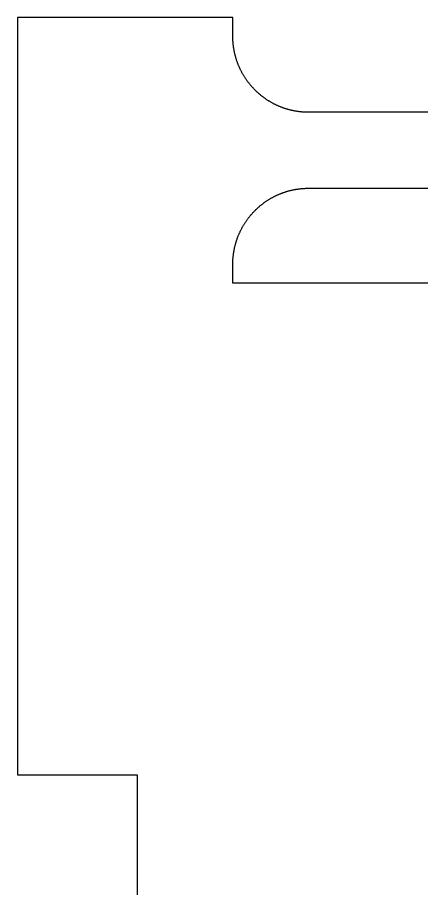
# Model space of a CAD drawing. Extents: x -13 to 42, y 40.2 to 95.3.
# Drawn here: x -13 to -2.36, y 72.3 to 95.25 of the extents above; entities that cross this region are included whole.
import ezdxf

# ---------------------------------------------------------------- set-up
doc = ezdxf.new("R2010")
doc.units = 0
doc.layers.get('0').update_dxf_attribs({"linetype": 'CONTINUOUS'})

msp = doc.modelspace()

# ---------------------------------------------------------------- linework, layer by layer
at = {"color": 7}
for points in [[(-7.328, 94.75), (-7.328, 95.25), (-13, 95.25), (-13, 75.3), (-9.85, 75.3), (-9.85, 60.2), (-13, 60.2), (-13, 47.25), (5.328, 47.25), (5.328, 46.75)], [(-7.288, 94.347), (-7.291, 94.363), (-7.294, 94.38), (-7.297, 94.396), (-7.3, 94.412), (-7.303, 94.429), (-7.305, 94.445), (-7.308, 94.462), (-7.31, 94.479), (-7.312, 94.495), (-7.314, 94.512), (-7.316, 94.529), (-7.318, 94.546), (-7.32, 94.562), (-7.321, 94.579), (-7.323, 94.596), (-7.324, 94.613), (-7.325, 94.63), (-7.326, 94.647), (-7.327, 94.664), (-7.327, 94.681), (-7.328, 94.698), (-7.328, 94.716), (-7.328, 94.733), (-7.328, 94.75)], [(-7.171, 93.972), (-7.178, 93.986), (-7.184, 94.002), (-7.19, 94.017), (-7.196, 94.032), (-7.201, 94.047), (-7.207, 94.062), (-7.213, 94.078), (-7.218, 94.093), (-7.223, 94.109), (-7.229, 94.124), (-7.234, 94.14), (-7.239, 94.155), (-7.243, 94.171), (-7.248, 94.187), (-7.253, 94.202), (-7.257, 94.218), (-7.261, 94.234), (-7.265, 94.25), (-7.27, 94.266), (-7.273, 94.282), (-7.277, 94.298), (-7.281, 94.314), (-7.284, 94.331), (-7.288, 94.347)], [(-6.987, 93.632), (-6.996, 93.645), (-7.005, 93.659), (-7.013, 93.672), (-7.022, 93.686), (-7.03, 93.699), (-7.039, 93.713), (-7.047, 93.727), (-7.055, 93.741), (-7.063, 93.754), (-7.071, 93.768), (-7.079, 93.783), (-7.087, 93.797), (-7.095, 93.811), (-7.102, 93.825), (-7.11, 93.839), (-7.117, 93.854), (-7.124, 93.868), (-7.131, 93.883), (-7.138, 93.898), (-7.145, 93.912), (-7.152, 93.927), (-7.158, 93.942), (-7.165, 93.957), (-7.171, 93.972)], [(-6.743, 93.336), (-6.754, 93.347), (-6.765, 93.359), (-6.776, 93.37), (-6.787, 93.382), (-6.798, 93.393), (-6.809, 93.405), (-6.82, 93.417), (-6.83, 93.429), (-6.841, 93.441), (-6.851, 93.453), (-6.861, 93.466), (-6.872, 93.478), (-6.882, 93.49), (-6.892, 93.503), (-6.902, 93.515), (-6.912, 93.528), (-6.921, 93.541), (-6.931, 93.553), (-6.941, 93.566), (-6.95, 93.579), (-6.959, 93.592), (-6.969, 93.605), (-6.978, 93.619), (-6.987, 93.632)], [(-6.447, 93.092), (-6.46, 93.101), (-6.473, 93.11), (-6.486, 93.119), (-6.499, 93.128), (-6.512, 93.138), (-6.525, 93.147), (-6.538, 93.157), (-6.551, 93.167), (-6.563, 93.177), (-6.576, 93.187), (-6.588, 93.197), (-6.601, 93.207), (-6.613, 93.217), (-6.625, 93.227), (-6.637, 93.238), (-6.649, 93.248), (-6.661, 93.259), (-6.673, 93.27), (-6.685, 93.28), (-6.697, 93.291), (-6.708, 93.302), (-6.72, 93.313), (-6.731, 93.325), (-6.743, 93.336)], [(-6.107, 92.907), (-6.122, 92.914), (-6.137, 92.92), (-6.152, 92.927), (-6.166, 92.933), (-6.181, 92.94), (-6.196, 92.947), (-6.21, 92.954), (-6.225, 92.961), (-6.239, 92.969), (-6.253, 92.976), (-6.268, 92.984), (-6.282, 92.991), (-6.296, 92.999), (-6.31, 93.007), (-6.324, 93.015), (-6.338, 93.023), (-6.352, 93.031), (-6.366, 93.04), (-6.379, 93.048), (-6.393, 93.056), (-6.406, 93.065), (-6.42, 93.074), (-6.433, 93.083), (-6.447, 93.092)], [(-5.731, 92.791), (-5.748, 92.794), (-5.764, 92.798), (-5.78, 92.801), (-5.796, 92.805), (-5.812, 92.809), (-5.828, 92.813), (-5.844, 92.817), (-5.86, 92.821), (-5.876, 92.826), (-5.892, 92.83), (-5.907, 92.835), (-5.923, 92.84), (-5.939, 92.845), (-5.954, 92.85), (-5.97, 92.855), (-5.985, 92.86), (-6.001, 92.866), (-6.016, 92.871), (-6.031, 92.877), (-6.047, 92.883), (-6.062, 92.889), (-6.077, 92.895), (-6.092, 92.901), (-6.107, 92.907)], [(-5.328, 92.75), (-5.346, 92.75), (-5.363, 92.75), (-5.38, 92.751), (-5.397, 92.751), (-5.414, 92.752), (-5.431, 92.753), (-5.448, 92.754), (-5.465, 92.755), (-5.482, 92.756), (-5.499, 92.757), (-5.516, 92.759), (-5.533, 92.76), (-5.55, 92.762), (-5.566, 92.764), (-5.583, 92.766), (-5.6, 92.768), (-5.616, 92.771), (-5.633, 92.773), (-5.65, 92.776), (-5.666, 92.778), (-5.682, 92.781), (-5.699, 92.784), (-5.715, 92.787), (-5.731, 92.791)], [(3.5, 92.75), (-5.328, 92.75)], [(-6.107, 90.593), (-6.092, 90.599), (-6.077, 90.605), (-6.062, 90.611), (-6.047, 90.617), (-6.031, 90.623), (-6.016, 90.629), (-6.001, 90.634), (-5.985, 90.64), (-5.97, 90.645), (-5.954, 90.65), (-5.939, 90.655), (-5.923, 90.66), (-5.907, 90.665), (-5.892, 90.67), (-5.876, 90.674), (-5.86, 90.679), (-5.844, 90.683), (-5.828, 90.687), (-5.812, 90.691), (-5.796, 90.695), (-5.78, 90.699), (-5.764, 90.702), (-5.748, 90.706), (-5.731, 90.709)], [(-5.731, 90.709), (-5.715, 90.713), (-5.699, 90.716), (-5.682, 90.719), (-5.666, 90.722), (-5.65, 90.724), (-5.633, 90.727), (-5.616, 90.729), (-5.6, 90.732), (-5.583, 90.734), (-5.566, 90.736), (-5.55, 90.738), (-5.533, 90.74), (-5.516, 90.741), (-5.499, 90.743), (-5.482, 90.744), (-5.465, 90.745), (-5.448, 90.746), (-5.431, 90.747), (-5.414, 90.748), (-5.397, 90.749), (-5.38, 90.749), (-5.363, 90.75), (-5.346, 90.75), (-5.328, 90.75)], [(-5.328, 90.75), (3.5, 90.75)], [(-6.447, 90.408), (-6.433, 90.417), (-6.42, 90.426), (-6.406, 90.435), (-6.393, 90.444), (-6.379, 90.452), (-6.366, 90.46), (-6.352, 90.469), (-6.338, 90.477), (-6.324, 90.485), (-6.31, 90.493), (-6.296, 90.501), (-6.282, 90.509), (-6.268, 90.516), (-6.253, 90.524), (-6.239, 90.531), (-6.225, 90.539), (-6.21, 90.546), (-6.196, 90.553), (-6.181, 90.56), (-6.166, 90.567), (-6.152, 90.573), (-6.137, 90.58), (-6.122, 90.586), (-6.107, 90.593)], [(-6.743, 90.164), (-6.731, 90.175), (-6.72, 90.187), (-6.708, 90.198), (-6.697, 90.209), (-6.685, 90.22), (-6.673, 90.23), (-6.661, 90.241), (-6.649, 90.252), (-6.637, 90.262), (-6.625, 90.273), (-6.613, 90.283), (-6.601, 90.293), (-6.588, 90.303), (-6.576, 90.313), (-6.563, 90.323), (-6.551, 90.333), (-6.538, 90.343), (-6.525, 90.353), (-6.512, 90.362), (-6.499, 90.372), (-6.486, 90.381), (-6.473, 90.39), (-6.46, 90.399), (-6.447, 90.408)], [(-6.987, 89.868), (-6.978, 89.881), (-6.969, 89.895), (-6.959, 89.908), (-6.95, 89.921), (-6.941, 89.934), (-6.931, 89.947), (-6.921, 89.959), (-6.912, 89.972), (-6.902, 89.985), (-6.892, 89.997), (-6.882, 90.01), (-6.872, 90.022), (-6.861, 90.034), (-6.851, 90.047), (-6.841, 90.059), (-6.83, 90.071), (-6.82, 90.083), (-6.809, 90.095), (-6.798, 90.107), (-6.787, 90.118), (-6.776, 90.13), (-6.765, 90.141), (-6.754, 90.153), (-6.743, 90.164)], [(-7.171, 89.528), (-7.165, 89.543), (-7.158, 89.558), (-7.152, 89.573), (-7.145, 89.588), (-7.138, 89.602), (-7.131, 89.617), (-7.124, 89.632), (-7.117, 89.646), (-7.11, 89.661), (-7.102, 89.675), (-7.095, 89.689), (-7.087, 89.703), (-7.079, 89.717), (-7.071, 89.732), (-7.063, 89.746), (-7.055, 89.759), (-7.047, 89.773), (-7.039, 89.787), (-7.03, 89.801), (-7.022, 89.814), (-7.013, 89.828), (-7.005, 89.841), (-6.996, 89.855), (-6.987, 89.868)], [(-7.288, 89.153), (-7.284, 89.169), (-7.281, 89.186), (-7.277, 89.202), (-7.273, 89.218), (-7.27, 89.234), (-7.265, 89.25), (-7.261, 89.266), (-7.257, 89.282), (-7.253, 89.298), (-7.248, 89.313), (-7.243, 89.329), (-7.239, 89.345), (-7.234, 89.36), (-7.229, 89.376), (-7.223, 89.391), (-7.218, 89.407), (-7.213, 89.422), (-7.207, 89.438), (-7.201, 89.453), (-7.196, 89.468), (-7.19, 89.483), (-7.184, 89.498), (-7.178, 89.514), (-7.171, 89.528)], [(-7.328, 88.75), (-7.328, 88.767), (-7.328, 88.784), (-7.328, 88.802), (-7.327, 88.819), (-7.327, 88.836), (-7.326, 88.853), (-7.325, 88.87), (-7.324, 88.887), (-7.323, 88.904), (-7.321, 88.921), (-7.32, 88.938), (-7.318, 88.954), (-7.316, 88.971), (-7.314, 88.988), (-7.312, 89.005), (-7.31, 89.021), (-7.308, 89.038), (-7.305, 89.055), (-7.303, 89.071), (-7.3, 89.088), (-7.297, 89.104), (-7.294, 89.12), (-7.291, 89.137), (-7.288, 89.153)], [(8.972, 88.25), (-7.328, 88.25), (-7.328, 88.75)]]:
    msp.add_lwpolyline(points, dxfattribs=at)

doc.saveas('drawing.dxf')
